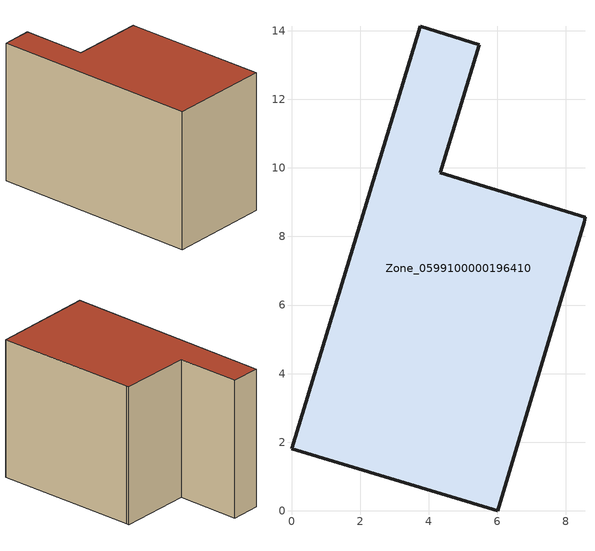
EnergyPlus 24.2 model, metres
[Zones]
Zone_0599100000196410
 floor ground (C_G): 6.01,0 0,1.82 3.75,14.13 5.47,13.59 4.34,9.86 8.56,8.56 8.54,8.42 z0
 wall outside (C_F): 4.34,9.86 5.47,13.59 3.75,14.13 0,1.82 6.01,0 8.54,8.42 8.56,8.56 4.34,9.86 z0:8.55
 roof outside (C_R): 6.01,0 8.54,8.42 8.56,8.56 4.34,9.86 5.47,13.59 3.75,14.13 0,1.82 z8.55
[BUILDING]
Pand.0599100000196410: North Axis=0; Terrain=City; Loads Convergence Tolerance Value=0.04; Temperature Convergence Tolerance Value=0.4; Solar Distribution=FullExterior; Maximum Number of Warmup Days=25; Minimum Number of Warmup Days=1
[Site:Location]
Rotterdam.The.Hague.AP_ZH_NLD Design_Conditions: Latitude=51.96; Longitude=4.45; Time Zone=1; Elevation=-4.5
[SITE:GROUNDTEMPERATURE:BUILDINGSURFACE]
18, 18, 18, 18, 18, 18, 18, 18, 18, 18, 18, 18
[MATERIAL] Thermal Absorptance=0.9; Solar Absorptance=0.7; Visible Absorptance=0.7
Name | Roughness | Thickness | Conductivity | Density | Specific Heat
G.TC.1975-1991 | MediumSmooth | 0.15 | 0.288461 | 540 | 1210
F.TC.1975-1991 | Rough | 0.3 | 0.230769 | 1920 | 840
R.TC.1975-1991 | MediumRough | 0.2 | 0.153846 | 1500 | 1000
[CONSTRUCTION]
C_G: G.TC.1975-1991
C_F: F.TC.1975-1991
C_R: R.TC.1975-1991
[ZONE]
Zone_0599100000196410: Type=1; Multiplier=1; Ceiling Height=Autocalculate; Volume=Autocalculate; Floor Area=autocalculate; Part of Total Floor Area=Yes
[ZONEINFILTRATION:DESIGNFLOWRATE]
Infil_Zone_0599100000196410: Zone or ZoneList or Space or SpaceList=Zone_0599100000196410; Schedule=AlwaysOn; Design Flow Rate Calculation Method=Flow/Area; Flow Rate per Floor Area=0.003; Constant Term Coefficient=1; Temperature Term Coefficient=0; Velocity Term Coefficient=0; Velocity Squared Term Coefficient=0
[HVACTEMPLATE:ZONE:IDEALLOADSAIRSYSTEM]
Zone_0599100000196410: Maximum Heating Supply Air Temperature=50; Minimum Cooling Supply Air Temperature=13; Maximum Heating Supply Air Humidity Ratio=0.0156; Minimum Cooling Supply Air Humidity Ratio=0.0077; Heating Limit=NoLimit; Cooling Limit=NoLimit; Dehumidification Control Type=ConstantSensibleHeatRatio; Cooling Sensible Heat Ratio=0.7; Dehumidification Setpoint=60; Humidification Control Type=None; Humidification Setpoint=30; Outdoor Air Method=None; Outdoor Air Flow Rate per Person=0.00944; Outdoor Air Flow Rate per Zone Floor Area=0; Outdoor Air Flow Rate per Zone=0; Demand Controlled Ventilation Type=None; Outdoor Air Economizer Type=NoEconomizer; Heat Recovery Type=None; Sensible Heat Recovery Effectiveness=0.7; Latent Heat Recovery Effectiveness=0.65
[ZONECONTROL:THERMOSTAT]
ThermostatControl_Zone_0599100000196410: Zone or ZoneList=Zone_0599100000196410; Control Type Schedule=DualSetpointControlType; Control 1=Thermostat_Zone_0599100000196410; Temperature Difference Between Cutout And Setpoint=0
[THERMOSTATSETPOINT:DUALSETPOINT]
Thermostat_Zone_0599100000196410: Heating Setpoint Temperature Schedule=HeatingSetpoint_Zone_0599100000196410; Cooling Setpoint Temperature Schedule=CoolingSetpoint_Zone_0599100000196410
[SCHEDULE:COMPACT]
HeatingSetpoint_Zone_0599100000196410: Through: 12/31, For: AllDays, Until: 24:00, 21
CoolingSetpoint_Zone_0599100000196410: Through: 12/31, For: AllDays, Until: 24:00, 24
DualSetpointControlType: Through: 12/31, For: AllDays, Until: 24:00, 4
AlwaysOn: Through: 12/31, For: AllDays, Until: 24:00, 1
